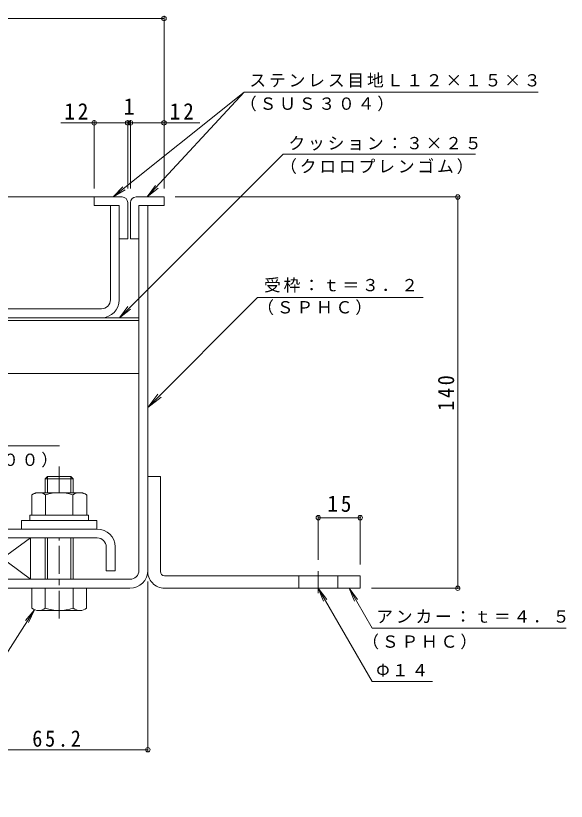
# Model space of a CAD drawing. Units: millimetres on the paper, enlarged 10 times, with parts at other scales. Extents: x -2673 to 2783, y -1962 to 1837.
# Drawn here: x 1797 to 2783, y 318 to 1723 of the extents above; entities that cross this region are included whole.
import ezdxf
from ezdxf.enums import TextEntityAlignment as Align

# ---------------------------------------------------------------- set-up
doc = ezdxf.new("R2010")
doc.units = ezdxf.units.MM
doc.header["$LTSCALE"] = 10
doc.header["$PDMODE"] = 32
doc.header["$PDSIZE"] = 8
doc.linetypes.add('CHAIN1', pattern=[8, 5, -1, 1, -1])
for name, color, linetype, lineweight in [('D-1', 2, 'Continuous', 9), ('D-2', 3, 'Continuous', 9), ('D-3', 4, 'Continuous', 9), ('D-5', 7, 'Continuous', 9), ('D-6', 6, 'Continuous', 9), ('D-7', 5, 'Continuous', 5), ('D-A', 3, 'Continuous', 9), ('D-E', 3, 'Continuous', 9), ('D-F', 7, 'Continuous', 9)]:
    doc.layers.add(name, color=color, linetype=linetype, lineweight=lineweight)
doc.styles.add('ＭＳ ゴシック', font='')
doc.styles.get('ＭＳ ゴシック').set_extended_font_data('MS Gothic')

msp = doc.modelspace()

# ---------------------------------------------------------------- linework, layer by layer
at = {"layer": 'D-1'}
for p, q in [((2017.67, 730.68), (2017.67, 1383.68)), ((2033.67, 730.68), (2033.67, 1383.68)), ((1739.67, 714.68), (2001.67, 714.68)), ((1739.67, 698.68), (1850.17, 698.68)), ((2001.67, 698.68), (1900.17, 698.68))]:
    msp.add_line(p, q, dxfattribs=at)
for radius in [16, 32]:
    msp.add_arc((2001.67, 730.68), radius, 270, 0, dxfattribs=at)
at = {"layer": 'D-2'}
for p, q in [((1982.67, 1383.68), (1966.67, 1383.68)), ((1966.67, 1214.68), (1966.67, 1383.68)), ((1982.67, 1214.68), (1982.67, 1383.68)), ((1950.67, 1198.68), (339.52, 1198.68)), ((339.52, 1182.68), (1950.67, 1182.68))]:
    msp.add_line(p, q, dxfattribs=at)
for radius in [16, 32]:
    msp.add_arc((1950.67, 1214.68), radius, 270, 0, dxfattribs=at)
at = {"layer": 'D-3'}
for p, q in [((1937.67, 1398.68), (339.52, 1398.68)), ((2012.67, 1398.68), (2062.67, 1398.68)), ((1997.67, 1388.68), (1997.67, 1323.67)), ((2002.67, 1388.68), (2002.67, 1323.68)), ((2017.67, 1323.68), (2017.67, 1383.68)), ((1982.67, 1323.67), (1997.67, 1323.67)), ((2017.67, 1323.68), (2002.67, 1323.68))]:
    msp.add_line(p, q, dxfattribs=at)
for points in [[(1987.67, 1398.68), (1937.67, 1398.68), (1937.67, 1383.68), (1982.67, 1383.68), (1982.67, 1323.67)], [(2062.67, 1398.68), (2062.67, 1383.68), (2017.67, 1383.68)]]:
    msp.add_lwpolyline(points, dxfattribs=at)
for centre, start, end in [((1987.67, 1388.68), 0, 90), ((2012.67, 1388.68), 90, 180)]:
    msp.add_arc(centre, 10, start, end, dxfattribs=at)
at = {"layer": 'D-5'}
for p, q in [((2206.22, 1586.07), (1971.58, 1398.68)), ((2206.22, 1586.07), (2032.7, 1398.68)), ((2206.22, 1586.07), (2732.06, 1586.07)), ((2275.73, 1475.45), (1982.96, 1182.68)), ((2275.73, 1475.45), (2620.27, 1475.45)), ((1971.59, 1398.68), (1988.92, 1416.7)), ((1971.59, 1398.68), (1992.99, 1411.6)), ((2032.7, 1398.68), (2047.15, 1419.08)), ((2032.7, 1398.68), (2051.94, 1414.65)), ((2230.07, 1219.06), (2033.67, 1021.99)), ((2230.07, 1219.06), (2526.41, 1219.06)), ((1982.96, 1182.68), (1998.18, 1202.51)), ((1982.96, 1182.68), (2002.79, 1197.89)), ((2033.67, 1021.99), (2051.89, 1045.82)), ((2033.67, 1021.99), (2057.44, 1040.29)), ((1875.93, 953.7), (1632.37, 953.7)), ((2338.67, 698.68), (2348.24, 675.58)), ((2338.67, 698.68), (2353.89, 678.84)), ((2338.67, 698.68), (2435.08, 531.69)), ((2393.97, 698.68), (2435.08, 627.47)), ((2393.97, 698.68), (2403.54, 675.58)), ((2393.97, 698.68), (2409.19, 678.84)), ((1612.21, 317.55), (1830.63, 660.3)), ((1830.63, 660.3), (1814.55, 641.15)), ((1830.63, 660.3), (1820.06, 637.64)), ((2435.08, 627.47), (2782.52, 627.47)), ((2435.08, 531.69), (2543.14, 531.69))]:
    msp.add_line(p, q, dxfattribs=at)
at = {"layer": 'D-6'}
for p, q in [((339.52, 1182.68), (2017.67, 1182.68)), ((1738.92, 1177.68), (2017.67, 1177.68)), ((1543.92, 1082.68), (2017.67, 1082.68)), ((1728.19, 719.53), (1823.67, 788.68))]:
    msp.add_line(p, q, dxfattribs=at)
msp.add_lwpolyline([(1739.67, 714.68), (1823.67, 714.68), (1823.67, 788.68), (1723.67, 788.68), (1823.67, 714.68)], dxfattribs=at)
at = {"layer": 'D-7', "linetype": 'CHAIN1'}
for p, q in [((1875.17, 869.68), (1875.17, 916.34)), ((1875.17, 644.29), (1875.17, 788.68))]:
    msp.add_line(p, q, dxfattribs=at)
at = {"layer": 'D-7'}
for p, q in [((1854.23, 898.68), (1850.17, 894.62)), ((1900.17, 894.62), (1850.17, 894.62)), ((1850.17, 869.68), (1850.17, 894.62)), ((1896.11, 898.68), (1854.23, 898.68)), ((1854.23, 869.68), (1854.23, 898.68)), ((1896.11, 898.68), (1900.17, 894.62)), ((1896.11, 869.68), (1896.11, 898.68)), ((1900.17, 894.62), (1900.17, 871.18)), ((1900.17, 894.62), (1900.17, 869.68)), ((1850.17, 788.68), (1850.17, 714.68)), ((1854.23, 714.68), (1854.23, 788.68)), ((1896.11, 714.68), (1896.11, 788.68)), ((1900.17, 788.68), (1900.17, 714.68)), ((1924.17, 698.68), (1826.17, 698.68)), ((1826.17, 663.15), (1826.17, 698.68)), ((1850.17, 698.68), (1850.17, 663.15)), ((1900.17, 698.68), (1900.17, 663.15)), ((1924.17, 663.15), (1924.17, 698.68)), ((1912.17, 658.67), (1838.17, 658.67))]:
    msp.add_line(p, q, dxfattribs=at)
at = {"layer": 'D-7', "color": 2, "lineweight": 9}
for p, q in [((1826.1, 865.88), (1832.67, 869.68)), ((1826.1, 865.88), (1826.1, 829.68)), ((1917.67, 869.68), (1832.67, 869.68)), ((1850.64, 865.88), (1850.64, 829.68)), ((1899.71, 865.88), (1899.71, 829.68))]:
    msp.add_line(p, q, dxfattribs=at)
at = {"layer": 'D-7', "color": 6, "lineweight": 9}
for p, q in [((1822.67, 829.68), (1822.67, 819.68)), ((1822.67, 819.68), (1927.67, 819.68))]:
    msp.add_line(p, q, dxfattribs=at)
at = {"layer": 'D-7', "color": 134}
for p, q in [((1807.67, 819.68), (1807.67, 804.68)), ((1807.67, 819.68), (1942.67, 819.68)), ((1942.67, 819.68), (1942.67, 804.68)), ((1807.67, 804.68), (1942.67, 804.68))]:
    msp.add_line(p, q, dxfattribs=at)
at = {"layer": 'D-7', "color": 2, "lineweight": 9}
msp.add_lwpolyline([(1917.67, 869.68), (1924.25, 865.88), (1924.25, 829.68), (1826.1, 829.68)], dxfattribs=at)
at = {"layer": 'D-7', "color": 6, "lineweight": 9}
msp.add_lwpolyline([(1822.67, 829.68), (1927.67, 829.68), (1927.67, 819.68)], dxfattribs=at)
at = {"layer": 'D-7', "color": 2, "lineweight": 9}
for centre, radius, start, end in [((1840.58, 840.79), 28.97, 94.38438, 120), ((1837.6, 845.48), 24.21, 57.42749, 88.18784), ((1875.17, 788.47), 81.2, 72.41188, 107.5881), ((1912.74, 845.48), 24.21, 91.81215, 122.57249), ((1909.76, 840.79), 28.97, 59.99998, 85.6156)]:
    msp.add_arc(centre, radius, start, end, dxfattribs=at)
at = {"layer": 'D-7'}
for centre, radius, start, end in [((1838.17, 677), 18.33, 229.1022, 310.89809), ((1875.17, 730.75), 72.08, 249.70546, 290.29454), ((1912.17, 677), 18.33, 229.10191, 310.8978)]:
    msp.add_arc(centre, radius, start, end, dxfattribs=at)
at = {"layer": 'D-A'}
for p, q in [((1943.17, 804.68), (339.52, 804.68)), ((339.52, 788.68), (1943.17, 788.68)), ((1959.17, 772.68), (1959.17, 729.68)), ((1975.17, 772.68), (1975.17, 729.68)), ((1959.17, 729.68), (1975.17, 729.68))]:
    msp.add_line(p, q, dxfattribs=at)
for radius in [32, 16]:
    msp.add_arc((1943.17, 772.68), radius, 0, 90, dxfattribs=at)
at = {"layer": 'D-E'}
for p, q in [((2033.67, 898.68), (2033.67, 730.68)), ((2033.67, 898.68), (2056.17, 898.68)), ((2056.17, 728.68), (2056.17, 898.68)), ((2063.67, 721.18), (2413.67, 721.18)), ((2303.67, 698.67), (2303.67, 721.17)), ((2373.67, 698.68), (2373.67, 721.18)), ((2413.67, 721.18), (2413.67, 698.68)), ((2413.67, 698.68), (2063.67, 698.68))]:
    msp.add_line(p, q, dxfattribs=at)
at = {"layer": 'D-E', "linetype": 'CHAIN1'}
msp.add_line((2338.67, 689.94), (2338.67, 729.39), dxfattribs=at)
at = {"layer": 'D-E'}
for radius, start in [(30, 176.17647), (7.5, 180.00027)]:
    msp.add_arc((2063.67, 728.68), radius, start, 270, dxfattribs=at)
at = {"layer": 'D-F'}
for p, q in [((2062.67, 1717.99), (339.52, 1717.99)), ((2062.67, 1413.68), (2062.67, 1722.99)), ((1937.67, 1413.68), (1937.67, 1536.3)), ((1997.67, 1413.68), (1997.67, 1536.3)), ((2002.67, 1413.68), (2002.67, 1536.3)), ((1878.11, 1531.3), (1997.67, 1531.3)), ((1997.67, 1531.3), (2002.67, 1531.3)), ((2002.67, 1531.3), (2127.02, 1531.3)), ((2591.3, 1398.68), (2082.67, 1398.68)), ((2588.3, 698.68), (2588.3, 1398.68)), ((2338.67, 827.93), (2338.67, 749.39)), ((2338.67, 824.93), (2413.67, 824.93)), ((2413.67, 827.93), (2413.67, 741.18)), ((2033.67, 406.78), (2033.67, 710.68)), ((2591.3, 698.68), (2433.67, 698.68)), ((1707.67, 409.78), (2033.67, 409.78))]:
    msp.add_line(p, q, dxfattribs=at)
for p in [(2062.67, 1717.99), (1937.67, 1531.3), (1997.67, 1531.3), (2002.67, 1531.3), (2062.67, 1531.3), (2588.3, 1398.68), (2338.67, 824.93), (2413.67, 824.93), (2588.3, 698.68), (2033.67, 409.78)]:
    msp.add_point(p, dxfattribs=at)

# ---------------------------------------------------------------- texts
at = {"layer": 'D-5', "char_height": 21.99, "attachment_point": 7, "style": 'ＭＳ ゴシック'}
for s, insert in [('\\T1.17;ステンレス目地Ｌ１２×１５×３', (2215.41, 1594.24)), ('\\T1.17;（ＳＵＳ３０４）', (2198.58, 1551.8)), ('\\T1.17;クッション：３×２５', (2285.28, 1481.77)), ('\\T1.17;（クロロプレンゴム）', (2270.47, 1439.67)), ('\\T1.17;受枠：ｔ＝３．２', (2241.57, 1227.62)), ('\\T1.17;（ＳＰＨＣ）', (2229.41, 1187.47)), ('\\T1.17;（ＳＳ４００）', (1632.37, 914.65)), ('\\T1.17;アンカー：ｔ＝４．５', (2442.39, 635.99)), ('\\T1.17;（ＳＰＨＣ）', (2417.41, 589.38)), ('\\T1.17;Φ１４', (2442.39, 540.21))]:
    msp.add_mtext(s, dxfattribs=dict(at, insert=insert))
at = {"layer": 'D-F', "color": 2, "style": 'ＭＳ ゴシック'}
msp.add_text('1', height=29.33, dxfattribs=at).set_placement((1990.17, 1537.3), align=Align.BOTTOM_LEFT)
at = {"layer": 'D-F', "color": 2, "char_height": 29.33, "attachment_point": 7, "style": 'ＭＳ ゴシック'}
for s, insert in [('\\T1.27;\\W0.95;12', (1884.21, 1537.3)), ('\\T1.27;\\W0.95;12', (2072.95, 1537.3)), ('\\T1.27;\\W0.95;15', (2354.92, 834.93)), ('\\T1.28;\\W0.9;65.2', (1826.92, 414.78))]:
    msp.add_mtext(s, dxfattribs=dict(at, insert=insert))
at = {"layer": 'D-F', "color": 2, "insert": (2582.3, 1016.18), "char_height": 29.33, "attachment_point": 7, "rotation": 90, "style": 'ＭＳ ゴシック'}
msp.add_mtext('\\T1.27;\\W0.9;140', dxfattribs=at)

doc.saveas('drawing.dxf')
